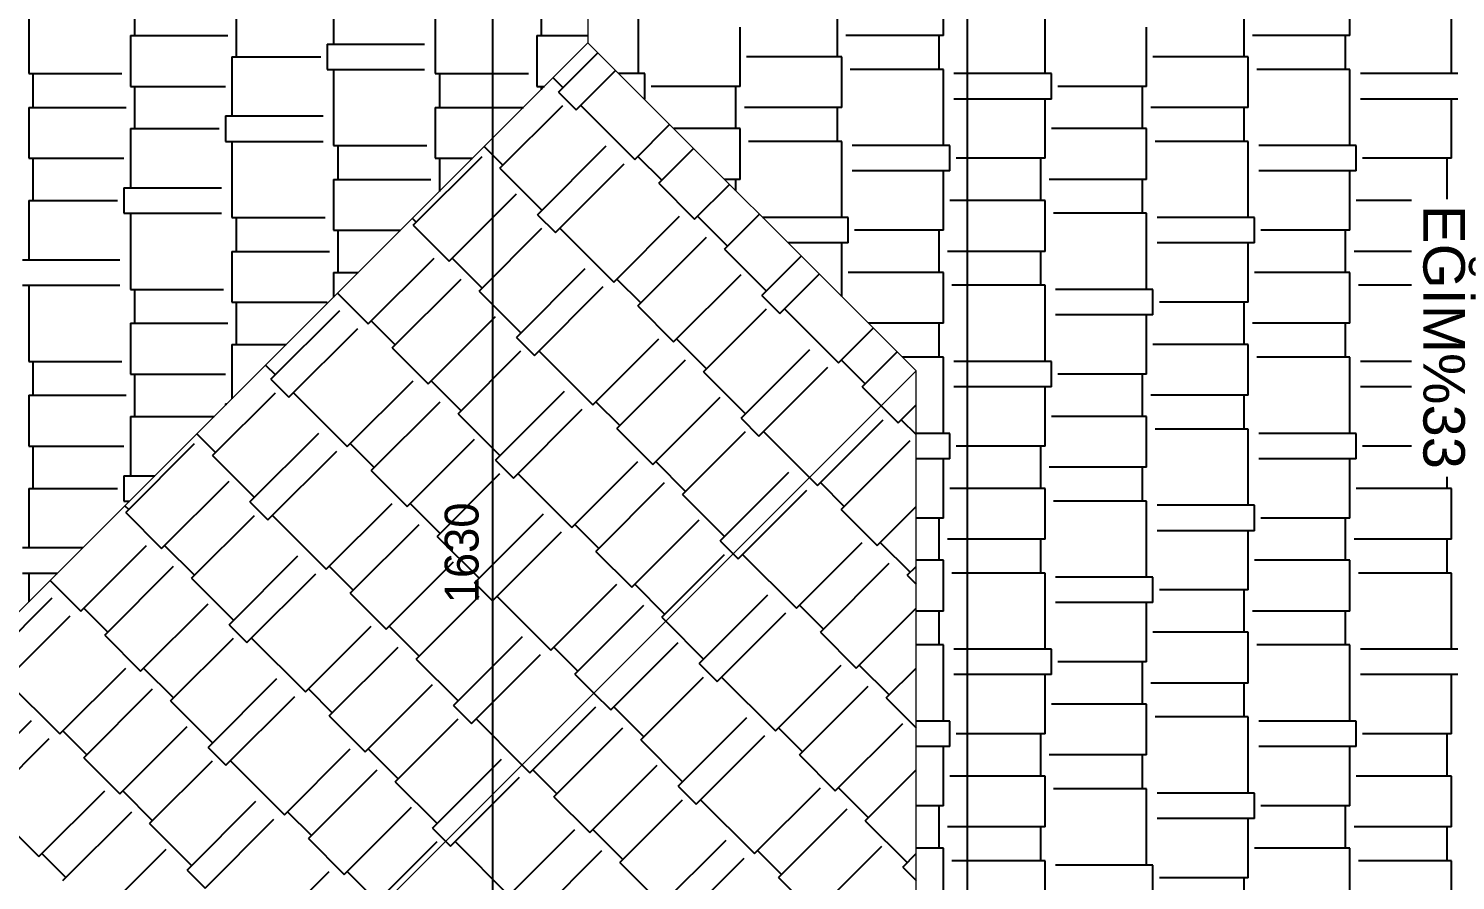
# Model space of a CAD drawing. Extents: x 182769.15 to 182771.38, y 101811.72 to 101812.21.
# Drawn here: x 182770.0497 to 182770.1171, y 101811.9602 to 101812.0005 of the extents above; entities that cross this region are included whole.
import ezdxf

# ---------------------------------------------------------------- set-up
doc = ezdxf.new("R2010")
doc.units = 0
doc.header["$MEASUREMENT"] = 0
doc.linetypes.add('DASHDOTX2', pattern=[50.8, 25.4, -12.7, 0, -12.7])
for name, color, linetype in [('iç yatay', 3, 'Continuous'), ('kesit çizgisi', 7, 'DASHDOTX2'), ('TARAMA', 15, 'Continuous'), ('YAZıMAHAL', 4, 'Continuous')]:
    doc.layers.add(name, color=color, linetype=linetype)
doc.layers.add('Çatý', color=7, linetype='Continuous', lineweight=18)
doc.styles.add('ARIAL', font='arial.ttf', dxfattribs={"height": 10})
doc.styles.add('İÇ ÖLÇÜ', font='stylu.ttf', dxfattribs={"height": 8})

msp = doc.modelspace()

# ---------------------------------------------------------------- linework, layer by layer
at = {"layer": 'iç yatay'}
msp.add_line((182770.071623, 101812.140224), (182770.071623, 101811.813424), dxfattribs=at)
at = {"layer": 'kesit çizgisi'}
msp.add_line((182770.094036, 101812.169463), (182770.094036, 101811.778003), dxfattribs=at)
at = {"layer": 'TARAMA'}
for p, q in [((182770.064111, 101812.002574), (182770.064111, 101811.999774)), ((182770.092911, 101812.000174), (182770.092911, 101812.002574)), ((182770.112111, 101812.000174), (182770.112111, 101812.002574)), ((182770.049711, 101812.001974), (182770.049711, 101811.998374)), ((182770.054711, 101812.001774), (182770.054711, 101812.000174)), ((182770.068911, 101812.001974), (182770.068911, 101811.998374)), ((182770.073911, 101812.001774), (182770.073911, 101812.000174)), ((182770.078511, 101811.998374), (182770.078511, 101812.001974)), ((182770.097711, 101811.998374), (182770.097711, 101812.001974)), ((182770.116911, 101811.998374), (182770.116911, 101812.001974)), ((182770.059511, 101812.001174), (182770.059511, 101811.999174)), ((182770.087911, 101811.999174), (182770.087911, 101812.001174)), ((182770.107111, 101811.999174), (182770.107111, 101812.001174)), ((182770.083311, 101811.997774), (182770.083311, 101812.000574)), ((182770.102511, 101811.997774), (182770.102511, 101812.000574)), ((182770.054511, 101812.000174), (182770.054511, 101811.997774)), ((182770.054511, 101812.000174), (182770.059111, 101812.000174)), ((182770.063811, 101811.999774), (182770.063811, 101811.998574)), ((182770.063811, 101811.999774), (182770.068411, 101811.999774)), ((182770.073711, 101812.000174), (182770.073711, 101811.997774)), ((182770.073711, 101812.000174), (182770.076123, 101812.000174)), ((182770.092911, 101812.000174), (182770.088311, 101812.000174)), ((182770.092711, 101811.998574), (182770.092711, 101812.000174)), ((182770.112111, 101812.000174), (182770.107511, 101812.000174)), ((182770.111911, 101811.998574), (182770.111911, 101812.000174)), ((182770.059311, 101811.999174), (182770.059311, 101811.996374)), ((182770.059311, 101811.999174), (182770.063511, 101811.999174)), ((182770.074727, 101811.997506), (182770.076584, 101811.999363)), ((182770.088111, 101811.999174), (182770.083611, 101811.999174)), ((182770.088111, 101811.996774), (182770.088111, 101811.999174)), ((182770.107311, 101811.999174), (182770.102811, 101811.999174)), ((182770.107311, 101811.996774), (182770.107311, 101811.999174)), ((182770.049711, 101811.998374), (182770.054111, 101811.998374)), ((182770.049911, 101811.998374), (182770.049911, 101811.996774)), ((182770.063811, 101811.998574), (182770.068411, 101811.998574)), ((182770.064111, 101811.998574), (182770.064111, 101811.994974)), ((182770.068911, 101811.998374), (182770.073311, 101811.998374)), ((182770.069111, 101811.998374), (182770.069111, 101811.996774)), ((182770.075575, 101811.996658), (182770.077432, 101811.998515)), ((182770.078811, 101811.998374), (182770.077573, 101811.998374)), ((182770.078811, 101811.997174), (182770.078811, 101811.998374)), ((182770.092911, 101811.998574), (182770.088511, 101811.998574)), ((182770.092911, 101811.994974), (182770.092911, 101811.998574)), ((182770.098011, 101811.998374), (182770.093411, 101811.998374)), ((182770.098011, 101811.997174), (182770.098011, 101811.998374)), ((182770.112111, 101811.998574), (182770.107711, 101811.998574)), ((182770.112111, 101811.994974), (182770.112111, 101811.998574)), ((182770.117211, 101811.998374), (182770.112611, 101811.998374)), ((182770.054511, 101811.997774), (182770.059011, 101811.997774)), ((182770.054711, 101811.997774), (182770.054711, 101811.995774)), ((182770.073711, 101811.997774), (182770.074074, 101811.997774)), ((182770.073911, 101811.997774), (182770.073911, 101811.997611)), ((182770.074479, 101811.998179), (182770.074939, 101811.997718)), ((182770.083311, 101811.997774), (182770.079111, 101811.997774)), ((182770.083111, 101811.995774), (182770.083111, 101811.997774)), ((182770.102511, 101811.997774), (182770.098311, 101811.997774)), ((182770.102311, 101811.995774), (182770.102311, 101811.997774)), ((182770.074727, 101811.997506), (182770.075575, 101811.996658)), ((182770.078811, 101811.997174), (182770.078773, 101811.997174)), ((182770.098011, 101811.997174), (182770.093411, 101811.997174)), ((182770.097711, 101811.994374), (182770.097711, 101811.997174)), ((182770.117211, 101811.997174), (182770.112611, 101811.997174)), ((182770.116911, 101811.994374), (182770.116911, 101811.997174)), ((182770.049711, 101811.996774), (182770.049711, 101811.994374)), ((182770.049711, 101811.996774), (182770.054311, 101811.996774)), ((182770.059011, 101811.996374), (182770.059011, 101811.995174)), ((182770.059011, 101811.996374), (182770.063611, 101811.996374)), ((182770.068911, 101811.996774), (182770.068911, 101811.994374)), ((182770.068911, 101811.996774), (182770.073074, 101811.996774)), ((182770.071969, 101811.9939), (182770.074939, 101811.99687)), ((182770.075788, 101811.99687), (182770.078333, 101811.994324)), ((182770.088111, 101811.996774), (182770.083511, 101811.996774)), ((182770.087911, 101811.995174), (182770.087911, 101811.996774)), ((182770.107311, 101811.996774), (182770.102711, 101811.996774)), ((182770.107111, 101811.995174), (182770.107111, 101811.996774)), ((182770.054511, 101811.995774), (182770.054511, 101811.992974)), ((182770.054511, 101811.995774), (182770.058711, 101811.995774)), ((182770.078333, 101811.994324), (182770.079978, 101811.995969)), ((182770.083311, 101811.995774), (182770.080173, 101811.995774)), ((182770.083311, 101811.993374), (182770.083311, 101811.995774)), ((182770.102511, 101811.995774), (182770.098011, 101811.995774)), ((182770.102511, 101811.993374), (182770.102511, 101811.995774)), ((182770.059011, 101811.995174), (182770.063611, 101811.995174)), ((182770.059311, 101811.995174), (182770.059311, 101811.991574)), ((182770.064111, 101811.994974), (182770.068511, 101811.994974)), ((182770.064311, 101811.994974), (182770.064311, 101811.993374)), ((182770.088111, 101811.995174), (182770.083711, 101811.995174)), ((182770.088111, 101811.991574), (182770.088111, 101811.995174)), ((182770.093211, 101811.994974), (182770.088611, 101811.994974)), ((182770.093211, 101811.993774), (182770.093211, 101811.994974)), ((182770.107311, 101811.995174), (182770.102911, 101811.995174)), ((182770.107311, 101811.991574), (182770.107311, 101811.995174)), ((182770.112411, 101811.994974), (182770.107811, 101811.994974)), ((182770.112411, 101811.993774), (182770.112411, 101811.994974)), ((182770.049711, 101811.994374), (182770.054211, 101811.994374)), ((182770.049911, 101811.994374), (182770.049911, 101811.992374)), ((182770.067868, 101811.991213), (182770.071121, 101811.994466)), ((182770.068911, 101811.994374), (182770.070674, 101811.994374)), ((182770.069111, 101811.994374), (182770.069111, 101811.992811)), ((182770.071226, 101811.994926), (182770.072111, 101811.994042)), ((182770.073737, 101811.991708), (182770.07699, 101811.994961)), ((182770.078475, 101811.994466), (182770.079606, 101811.993334)), ((182770.079465, 101811.993193), (182770.081109, 101811.994838)), ((182770.097711, 101811.994374), (182770.093511, 101811.994374)), ((182770.097511, 101811.992374), (182770.097511, 101811.994374)), ((182770.116911, 101811.994374), (182770.112711, 101811.994374)), ((182770.116711, 101811.992441), (182770.116711, 101811.994374)), ((182770.071969, 101811.9939), (182770.073949, 101811.99192)), ((182770.074585, 101811.99086), (182770.077838, 101811.994112)), ((182770.093211, 101811.993774), (182770.088611, 101811.993774)), ((182770.092911, 101811.990974), (182770.092911, 101811.993774)), ((182770.112411, 101811.993774), (182770.107811, 101811.993774)), ((182770.112111, 101811.990974), (182770.112111, 101811.993774)), ((182770.054211, 101811.992974), (182770.054211, 101811.991774)), ((182770.054211, 101811.992974), (182770.058811, 101811.992974)), ((182770.064111, 101811.993374), (182770.064111, 101811.990974)), ((182770.064111, 101811.993374), (182770.068711, 101811.993374)), ((182770.079465, 101811.993193), (182770.081162, 101811.991496)), ((182770.081162, 101811.991496), (182770.082806, 101811.993141)), ((182770.083311, 101811.993374), (182770.082573, 101811.993374)), ((182770.083111, 101811.992836), (182770.083111, 101811.993374)), ((182770.102511, 101811.993374), (182770.097911, 101811.993374)), ((182770.102311, 101811.991774), (182770.102311, 101811.993374)), ((182770.049711, 101811.992374), (182770.049711, 101811.989574)), ((182770.049711, 101811.992374), (182770.053911, 101811.992374)), ((182770.069565, 101811.989516), (182770.072747, 101811.992698)), ((182770.097711, 101811.992374), (182770.093211, 101811.992374)), ((182770.097711, 101811.989974), (182770.097711, 101811.992374)), ((182770.115019, 101811.992374), (182770.112411, 101811.992374)), ((182770.054211, 101811.991774), (182770.058811, 101811.991774)), ((182770.054511, 101811.991774), (182770.054511, 101811.988174)), ((182770.073737, 101811.991708), (182770.074585, 101811.99086)), ((182770.077343, 101811.988526), (182770.080454, 101811.991637)), ((182770.081303, 101811.991637), (182770.082717, 101811.990223)), ((182770.082576, 101811.990082), (182770.084221, 101811.991727)), ((182770.102511, 101811.991774), (182770.098111, 101811.991774)), ((182770.102511, 101811.988174), (182770.102511, 101811.991774)), ((182770.059311, 101811.991574), (182770.063711, 101811.991574)), ((182770.059511, 101811.991574), (182770.059511, 101811.989974)), ((182770.064111, 101811.990974), (182770.067274, 101811.990974)), ((182770.064311, 101811.990974), (182770.064311, 101811.988974)), ((182770.067832, 101811.991532), (182770.068009, 101811.991355)), ((182770.067868, 101811.991213), (182770.069565, 101811.989516)), ((182770.070979, 101811.988102), (182770.073949, 101811.991072)), ((182770.074798, 101811.991072), (182770.077343, 101811.988526)), ((182770.088411, 101811.991574), (182770.084373, 101811.991574)), ((182770.088411, 101811.990374), (182770.088411, 101811.991574)), ((182770.092911, 101811.990974), (182770.088711, 101811.990974)), ((182770.092711, 101811.988974), (182770.092711, 101811.990974)), ((182770.107611, 101811.991574), (182770.103011, 101811.991574)), ((182770.107611, 101811.990374), (182770.107611, 101811.991574)), ((182770.112111, 101811.990974), (182770.107911, 101811.990974)), ((182770.111911, 101811.988974), (182770.111911, 101811.990974)), ((182770.078475, 101811.987395), (182770.081727, 101811.990647)), ((182770.088411, 101811.990374), (182770.085573, 101811.990374)), ((182770.088111, 101811.987836), (182770.088111, 101811.990374)), ((182770.107611, 101811.990374), (182770.103011, 101811.990374)), ((182770.107311, 101811.987574), (182770.107311, 101811.990374)), ((182770.059311, 101811.989974), (182770.059311, 101811.987574)), ((182770.059311, 101811.989974), (182770.063911, 101811.989974)), ((182770.065747, 101811.986546), (182770.068858, 101811.989657)), ((182770.069706, 101811.989657), (182770.071121, 101811.988243)), ((182770.082576, 101811.990082), (182770.084556, 101811.988102)), ((182770.084344, 101811.98789), (182770.086201, 101811.989747)), ((182770.097711, 101811.989974), (182770.093111, 101811.989974)), ((182770.097511, 101811.988374), (182770.097511, 101811.989974)), ((182770.115019, 101811.989974), (182770.112311, 101811.989974)), ((182770.049411, 101811.989574), (182770.054011, 101811.989574)), ((182770.064111, 101811.988974), (182770.064111, 101811.987811)), ((182770.064111, 101811.988974), (182770.065274, 101811.988974)), ((182770.072747, 101811.98591), (182770.076, 101811.989162)), ((182770.092911, 101811.988974), (182770.088411, 101811.988974)), ((182770.092911, 101811.986574), (182770.092911, 101811.988974)), ((182770.112111, 101811.988974), (182770.107611, 101811.988974)), ((182770.112111, 101811.986574), (182770.112111, 101811.988974)), ((182770.049411, 101811.988374), (182770.054011, 101811.988374)), ((182770.049711, 101811.988374), (182770.049711, 101811.984774)), ((182770.066878, 101811.985415), (182770.070131, 101811.988668)), ((182770.073596, 101811.985061), (182770.076848, 101811.988314)), ((182770.077485, 101811.988668), (182770.078616, 101811.987536)), ((182770.080172, 101811.985698), (182770.083354, 101811.98888)), ((182770.085192, 101811.987041), (182770.087049, 101811.988898)), ((182770.097711, 101811.988374), (182770.093311, 101811.988374)), ((182770.097711, 101811.984774), (182770.097711, 101811.988374)), ((182770.115019, 101811.988374), (182770.112511, 101811.988374)), ((182770.054511, 101811.988174), (182770.058911, 101811.988174)), ((182770.054711, 101811.988174), (182770.054711, 101811.986574)), ((182770.059311, 101811.987574), (182770.063811, 101811.987574)), ((182770.059511, 101811.987574), (182770.059511, 101811.985574)), ((182770.064296, 101811.987997), (182770.065747, 101811.986546)), ((182770.070979, 101811.988102), (182770.072959, 101811.986122)), ((182770.084344, 101811.98789), (182770.085192, 101811.987041)), ((182770.102811, 101811.988174), (182770.098211, 101811.988174)), ((182770.102811, 101811.986974), (182770.102811, 101811.988174)), ((182770.107311, 101811.987574), (182770.103111, 101811.987574)), ((182770.107111, 101811.985574), (182770.107111, 101811.987574)), ((182770.06115, 101811.98393), (182770.064403, 101811.987183)), ((182770.068575, 101811.983718), (182770.071757, 101811.9869)), ((182770.078475, 101811.987395), (182770.080172, 101811.985698)), ((182770.081586, 101811.984283), (182770.084556, 101811.987253)), ((182770.085404, 101811.987253), (182770.08795, 101811.984708)), ((182770.102811, 101811.986974), (182770.098211, 101811.986974)), ((182770.102511, 101811.984174), (182770.102511, 101811.986974)), ((182770.054511, 101811.986574), (182770.054511, 101811.984174)), ((182770.054511, 101811.986574), (182770.059111, 101811.986574)), ((182770.061999, 101811.983081), (182770.065252, 101811.986334)), ((182770.065888, 101811.986688), (182770.067019, 101811.985556)), ((182770.08795, 101811.984708), (182770.089595, 101811.986353)), ((182770.092911, 101811.986574), (182770.089373, 101811.986574)), ((182770.092711, 101811.984974), (182770.092711, 101811.986574)), ((182770.112111, 101811.986574), (182770.107511, 101811.986574)), ((182770.111911, 101811.984974), (182770.111911, 101811.986574)), ((182770.059311, 101811.985574), (182770.059311, 101811.983011)), ((182770.059311, 101811.985574), (182770.061874, 101811.985574)), ((182770.072747, 101811.98591), (182770.073596, 101811.985061)), ((182770.076353, 101811.982728), (182770.079465, 101811.985839)), ((182770.080313, 101811.985839), (182770.081727, 101811.984425)), ((182770.107311, 101811.985574), (182770.102811, 101811.985574)), ((182770.107311, 101811.983174), (182770.107311, 101811.985574)), ((182770.066878, 101811.985415), (182770.068575, 101811.983718)), ((182770.069989, 101811.982304), (182770.072959, 101811.985273)), ((182770.073808, 101811.985273), (182770.076353, 101811.982728)), ((182770.083354, 101811.982091), (182770.086606, 101811.985344)), ((182770.089081, 101811.983576), (182770.090726, 101811.985221)), ((182770.092911, 101811.984974), (182770.090973, 101811.984974)), ((182770.092911, 101811.981374), (182770.092911, 101811.984974)), ((182770.112111, 101811.984974), (182770.107711, 101811.984974)), ((182770.112111, 101811.981374), (182770.112111, 101811.984974)), ((182770.049711, 101811.984774), (182770.054111, 101811.984774)), ((182770.049911, 101811.984774), (182770.049911, 101811.983174)), ((182770.060902, 101811.984602), (182770.061363, 101811.984142)), ((182770.077485, 101811.981596), (182770.080737, 101811.984849)), ((182770.081586, 101811.984283), (182770.083566, 101811.982304)), ((182770.084202, 101811.981243), (182770.087455, 101811.984496)), ((182770.088091, 101811.984849), (182770.089223, 101811.983718)), ((182770.098011, 101811.984774), (182770.093411, 101811.984774)), ((182770.098011, 101811.983574), (182770.098011, 101811.984774)), ((182770.115019, 101811.984774), (182770.112611, 101811.984774)), ((182770.054511, 101811.984174), (182770.059011, 101811.984174)), ((182770.054711, 101811.984174), (182770.054711, 101811.982174)), ((182770.06115, 101811.98393), (182770.061999, 101811.983081)), ((182770.064757, 101811.980748), (182770.067868, 101811.983859)), ((182770.068717, 101811.983859), (182770.070131, 101811.982445)), ((182770.089081, 101811.983576), (182770.089979, 101811.982679)), ((182770.098011, 101811.983574), (182770.093411, 101811.983574)), ((182770.097711, 101811.980774), (182770.097711, 101811.983574)), ((182770.102511, 101811.984174), (182770.098311, 101811.984174)), ((182770.102311, 101811.982174), (182770.102311, 101811.984174)), ((182770.115019, 101811.983574), (182770.112611, 101811.983574)), ((182770.049711, 101811.983174), (182770.049711, 101811.980774)), ((182770.049711, 101811.983174), (182770.054311, 101811.983174)), ((182770.058393, 101811.980324), (182770.061363, 101811.983294)), ((182770.062211, 101811.983294), (182770.064757, 101811.980748)), ((182770.065888, 101811.979617), (182770.069141, 101811.982869)), ((182770.071757, 101811.980112), (182770.07501, 101811.983364)), ((182770.076495, 101811.982869), (182770.077626, 101811.981738)), ((182770.079182, 101811.979899), (182770.082364, 101811.983081)), ((182770.107311, 101811.983174), (182770.102711, 101811.983174)), ((182770.107111, 101811.981574), (182770.107111, 101811.983174)), ((182770.054511, 101811.982174), (182770.054511, 101811.979374)), ((182770.054511, 101811.982174), (182770.058474, 101811.982174)), ((182770.059011, 101811.982774), (182770.059011, 101811.982711)), ((182770.059011, 101811.982774), (182770.059074, 101811.982774)), ((182770.069989, 101811.982304), (182770.071969, 101811.980324)), ((182770.072606, 101811.979263), (182770.075858, 101811.982516)), ((182770.089979, 101811.982679), (182770.090778, 101811.981879)), ((182770.090778, 101811.981879), (182770.091623, 101811.982725)), ((182770.102511, 101811.982174), (182770.098011, 101811.982174)), ((182770.102511, 101811.979774), (182770.102511, 101811.982174)), ((182770.077485, 101811.981596), (182770.079182, 101811.979899)), ((182770.083354, 101811.982091), (182770.084202, 101811.981243)), ((182770.08696, 101811.978909), (182770.090071, 101811.982021)), ((182770.09092, 101811.982021), (182770.091623, 101811.981317)), ((182770.107311, 101811.981574), (182770.102911, 101811.981574)), ((182770.107311, 101811.977974), (182770.107311, 101811.981574)), ((182770.054292, 101811.977637), (182770.057544, 101811.980889)), ((182770.05765, 101811.98135), (182770.058534, 101811.980465)), ((182770.060161, 101811.978132), (182770.063413, 101811.981384)), ((182770.064898, 101811.980889), (182770.06603, 101811.979758)), ((182770.067585, 101811.977919), (182770.070767, 101811.981101)), ((182770.080596, 101811.978485), (182770.083566, 101811.981455)), ((182770.084414, 101811.981455), (182770.086585, 101811.979285)), ((182770.088091, 101811.977778), (182770.091344, 101811.981031)), ((182770.093211, 101811.981374), (182770.091623, 101811.981374)), ((182770.093211, 101811.980174), (182770.093211, 101811.981374)), ((182770.112411, 101811.981374), (182770.107811, 101811.981374)), ((182770.112411, 101811.980174), (182770.112411, 101811.981374)), ((182770.049711, 101811.980774), (182770.054211, 101811.980774)), ((182770.049911, 101811.980774), (182770.049911, 101811.978774)), ((182770.058393, 101811.980324), (182770.060373, 101811.978344)), ((182770.061009, 101811.977283), (182770.064262, 101811.980536)), ((182770.093211, 101811.980174), (182770.091623, 101811.980174)), ((182770.092911, 101811.977374), (182770.092911, 101811.980174)), ((182770.097711, 101811.980774), (182770.093511, 101811.980774)), ((182770.097511, 101811.978774), (182770.097511, 101811.980774)), ((182770.112411, 101811.980174), (182770.107811, 101811.980174)), ((182770.112111, 101811.977374), (182770.112111, 101811.980174)), ((182770.115019, 101811.980774), (182770.112711, 101811.980774)), ((182770.065888, 101811.979617), (182770.067585, 101811.977919)), ((182770.068999, 101811.976505), (182770.071969, 101811.979475)), ((182770.071757, 101811.980112), (182770.072606, 101811.979263)), ((182770.072818, 101811.979475), (182770.075363, 101811.97693)), ((182770.075363, 101811.97693), (182770.078475, 101811.980041)), ((182770.079323, 101811.980041), (182770.080737, 101811.978627)), ((182770.082364, 101811.976293), (182770.085616, 101811.979546)), ((182770.102511, 101811.979774), (182770.097911, 101811.979774)), ((182770.102311, 101811.978174), (182770.102311, 101811.979774)), ((182770.054211, 101811.979374), (182770.054211, 101811.978174)), ((182770.054211, 101811.979374), (182770.055674, 101811.979374)), ((182770.055989, 101811.97594), (182770.059171, 101811.979122)), ((182770.076495, 101811.975798), (182770.079747, 101811.979051)), ((182770.086585, 101811.979285), (182770.08696, 101811.978909)), ((182770.087101, 101811.979051), (182770.088233, 101811.977919)), ((182770.116711, 101811.978774), (182770.116711, 101811.979324)), ((182770.049711, 101811.978774), (182770.049711, 101811.975974)), ((182770.049711, 101811.978774), (182770.053911, 101811.978774)), ((182770.054211, 101811.978174), (182770.054474, 101811.978174)), ((182770.060161, 101811.978132), (182770.061009, 101811.977283)), ((182770.080596, 101811.978485), (182770.082576, 101811.976505)), ((182770.083212, 101811.975445), (182770.086465, 101811.978697)), ((182770.097711, 101811.978774), (182770.093211, 101811.978774)), ((182770.097711, 101811.976374), (182770.097711, 101811.978774)), ((182770.102511, 101811.978174), (182770.098111, 101811.978174)), ((182770.102511, 101811.974574), (182770.102511, 101811.978174)), ((182770.116911, 101811.978774), (182770.112411, 101811.978774)), ((182770.116911, 101811.976374), (182770.116911, 101811.978774)), ((182770.054255, 101811.977956), (182770.054433, 101811.977778)), ((182770.054292, 101811.977637), (182770.055989, 101811.97594)), ((182770.057403, 101811.974525), (182770.060373, 101811.977495)), ((182770.061221, 101811.977495), (182770.063767, 101811.97495)), ((182770.063767, 101811.97495), (182770.066878, 101811.978061)), ((182770.067727, 101811.978061), (182770.069141, 101811.976647)), ((182770.070767, 101811.974313), (182770.07402, 101811.977566)), ((182770.088091, 101811.977778), (182770.089788, 101811.976081)), ((182770.089788, 101811.976081), (182770.091623, 101811.977916)), ((182770.107611, 101811.977974), (182770.103011, 101811.977974)), ((182770.107611, 101811.976774), (182770.107611, 101811.977974)), ((182770.064898, 101811.973818), (182770.068151, 101811.977071)), ((182770.075505, 101811.977071), (182770.076636, 101811.97594)), ((182770.078192, 101811.974101), (182770.081374, 101811.977283)), ((182770.092911, 101811.977374), (182770.091623, 101811.977374)), ((182770.092711, 101811.975374), (182770.092711, 101811.977374)), ((182770.112111, 101811.977374), (182770.107911, 101811.977374)), ((182770.111911, 101811.975374), (182770.111911, 101811.977374)), ((182770.068999, 101811.976505), (182770.070979, 101811.974525)), ((182770.071616, 101811.973465), (182770.074868, 101811.976717)), ((182770.082364, 101811.976293), (182770.082978, 101811.975679)), ((182770.08597, 101811.973111), (182770.089081, 101811.976222)), ((182770.08993, 101811.976222), (182770.091344, 101811.974808)), ((182770.097711, 101811.976374), (182770.093111, 101811.976374)), ((182770.097511, 101811.974774), (182770.097511, 101811.976374)), ((182770.107611, 101811.976774), (182770.103011, 101811.976774)), ((182770.107311, 101811.973974), (182770.107311, 101811.976774)), ((182770.116911, 101811.976374), (182770.112311, 101811.976374)), ((182770.116711, 101811.974774), (182770.116711, 101811.976374)), ((182770.049411, 101811.975974), (182770.052274, 101811.975974)), ((182770.05217, 101811.97297), (182770.055281, 101811.976081)), ((182770.05613, 101811.976081), (182770.057544, 101811.974667)), ((182770.059171, 101811.972333), (182770.062423, 101811.975586)), ((182770.076495, 101811.975798), (182770.078192, 101811.974101)), ((182770.079606, 101811.972687), (182770.082576, 101811.975657)), ((182770.082978, 101811.975679), (182770.083212, 101811.975445)), ((182770.083424, 101811.975657), (182770.08597, 101811.973111)), ((182770.049411, 101811.974774), (182770.051074, 101811.974774)), ((182770.049711, 101811.974774), (182770.049711, 101811.973411)), ((182770.053302, 101811.971838), (182770.056554, 101811.975091)), ((182770.063908, 101811.975091), (182770.06504, 101811.97396)), ((182770.066595, 101811.972121), (182770.069777, 101811.975303)), ((182770.087101, 101811.97198), (182770.090354, 101811.975232)), ((182770.091203, 101811.974667), (182770.091623, 101811.975088)), ((182770.092911, 101811.975374), (182770.091623, 101811.975374)), ((182770.092911, 101811.972974), (182770.092911, 101811.975374)), ((182770.097711, 101811.974774), (182770.093311, 101811.974774)), ((182770.097711, 101811.971174), (182770.097711, 101811.974774)), ((182770.112111, 101811.975374), (182770.107611, 101811.975374)), ((182770.112111, 101811.972974), (182770.112111, 101811.975374)), ((182770.116911, 101811.974774), (182770.112511, 101811.974774)), ((182770.116911, 101811.971174), (182770.116911, 101811.974774)), ((182770.05072, 101811.97442), (182770.05217, 101811.97297)), ((182770.057403, 101811.974525), (182770.059383, 101811.972545)), ((182770.060019, 101811.971485), (182770.063272, 101811.974738)), ((182770.070767, 101811.974313), (182770.071616, 101811.973465)), ((182770.074373, 101811.971131), (182770.077485, 101811.974243)), ((182770.078333, 101811.974243), (182770.079747, 101811.972828)), ((182770.091203, 101811.974667), (182770.091623, 101811.974246)), ((182770.102811, 101811.974574), (182770.098211, 101811.974574)), ((182770.102811, 101811.973374), (182770.102811, 101811.974574)), ((182770.047574, 101811.970353), (182770.050827, 101811.973606)), ((182770.064898, 101811.973818), (182770.066595, 101811.972121)), ((182770.068009, 101811.970707), (182770.070979, 101811.973677)), ((182770.071828, 101811.973677), (182770.074373, 101811.971131)), ((182770.081374, 101811.970495), (182770.084626, 101811.973748)), ((182770.107311, 101811.973974), (182770.103111, 101811.973974)), ((182770.107111, 101811.971974), (182770.107111, 101811.973974)), ((182770.048423, 101811.969505), (182770.051675, 101811.972758)), ((182770.052312, 101811.973111), (182770.053443, 101811.97198)), ((182770.054999, 101811.970141), (182770.058181, 101811.973323)), ((182770.075505, 101811.97), (182770.078757, 101811.973253)), ((182770.082222, 101811.969646), (182770.085475, 101811.972899)), ((182770.086111, 101811.973253), (182770.087243, 101811.972121)), ((182770.088798, 101811.970283), (182770.091623, 101811.973108)), ((182770.092911, 101811.972974), (182770.091623, 101811.972974)), ((182770.092711, 101811.971374), (182770.092711, 101811.972974)), ((182770.102811, 101811.973374), (182770.098211, 101811.973374)), ((182770.102511, 101811.970574), (182770.102511, 101811.973374)), ((182770.112111, 101811.972974), (182770.107511, 101811.972974)), ((182770.111911, 101811.971374), (182770.111911, 101811.972974)), ((182770.059171, 101811.972333), (182770.060019, 101811.971485)), ((182770.062777, 101811.969151), (182770.065888, 101811.972263)), ((182770.066737, 101811.972263), (182770.068151, 101811.970848)), ((182770.079606, 101811.972687), (182770.079796, 101811.972497)), ((182770.079796, 101811.972497), (182770.081586, 101811.970707)), ((182770.053302, 101811.971838), (182770.054999, 101811.970141)), ((182770.056413, 101811.968727), (182770.059383, 101811.971697)), ((182770.060231, 101811.971697), (182770.062777, 101811.969151)), ((182770.069777, 101811.968515), (182770.07303, 101811.971768)), ((182770.077202, 101811.968303), (182770.080384, 101811.971485)), ((182770.087101, 101811.97198), (182770.088798, 101811.970283)), ((182770.107311, 101811.971974), (182770.102811, 101811.971974)), ((182770.107311, 101811.969574), (182770.107311, 101811.971974)), ((182770.063908, 101811.96802), (182770.067161, 101811.971273)), ((182770.070626, 101811.967666), (182770.073878, 101811.970919)), ((182770.074515, 101811.971273), (182770.075646, 101811.970141)), ((182770.092911, 101811.971374), (182770.091623, 101811.971374)), ((182770.092911, 101811.967774), (182770.092911, 101811.971374)), ((182770.098011, 101811.971174), (182770.093411, 101811.971174)), ((182770.098011, 101811.969974), (182770.098011, 101811.971174)), ((182770.112111, 101811.971374), (182770.107711, 101811.971374)), ((182770.112111, 101811.967774), (182770.112111, 101811.971374)), ((182770.117211, 101811.971174), (182770.112611, 101811.971174)), ((182770.05118, 101811.967171), (182770.054292, 101811.970283)), ((182770.05514, 101811.970283), (182770.056554, 101811.968869)), ((182770.068009, 101811.970707), (182770.069989, 101811.968727)), ((182770.081374, 101811.970495), (182770.082222, 101811.969646)), ((182770.08498, 101811.967313), (182770.088091, 101811.970424)), ((182770.08894, 101811.970424), (182770.090354, 101811.96901)), ((182770.090213, 101811.968869), (182770.091623, 101811.970279)), ((182770.102511, 101811.970574), (182770.098311, 101811.970574)), ((182770.102311, 101811.968574), (182770.102311, 101811.970574)), ((182770.048635, 101811.969717), (182770.05118, 101811.967171)), ((182770.058181, 101811.966535), (182770.061433, 101811.969788)), ((182770.065605, 101811.966323), (182770.068787, 101811.969505)), ((182770.075505, 101811.97), (182770.076402, 101811.969102)), ((182770.078616, 101811.966889), (182770.081586, 101811.969858)), ((182770.082434, 101811.969858), (182770.08498, 101811.967313)), ((182770.086111, 101811.966182), (182770.089364, 101811.969434)), ((182770.098011, 101811.969974), (182770.093411, 101811.969974)), ((182770.097711, 101811.967174), (182770.097711, 101811.969974)), ((182770.107311, 101811.969574), (182770.102711, 101811.969574)), ((182770.107111, 101811.967974), (182770.107111, 101811.969574)), ((182770.117211, 101811.969974), (182770.112611, 101811.969974)), ((182770.116911, 101811.967174), (182770.116911, 101811.969974)), ((182770.052312, 101811.96604), (182770.055564, 101811.969293)), ((182770.056413, 101811.968727), (182770.058393, 101811.966747)), ((182770.059029, 101811.965687), (182770.062282, 101811.968939)), ((182770.062918, 101811.969293), (182770.06405, 101811.968161)), ((182770.076402, 101811.969102), (182770.077202, 101811.968303)), ((182770.090213, 101811.968869), (182770.091623, 101811.967458)), ((182770.063908, 101811.96802), (182770.065605, 101811.966323)), ((182770.069777, 101811.968515), (182770.070626, 101811.967666)), ((182770.073383, 101811.965333), (182770.076495, 101811.968444)), ((182770.077343, 101811.968444), (182770.078757, 101811.96703)), ((182770.102511, 101811.968574), (182770.098011, 101811.968574)), ((182770.102511, 101811.966174), (182770.102511, 101811.968574)), ((182770.046584, 101811.964555), (182770.049837, 101811.967808)), ((182770.054009, 101811.964343), (182770.057191, 101811.967525)), ((182770.067019, 101811.964909), (182770.069989, 101811.967879)), ((182770.070838, 101811.967879), (182770.073008, 101811.965708)), ((182770.074515, 101811.964202), (182770.077767, 101811.967454)), ((182770.080384, 101811.964697), (182770.083636, 101811.967949)), ((182770.085121, 101811.967454), (182770.086253, 101811.966323)), ((182770.087808, 101811.964484), (182770.09099, 101811.967666)), ((182770.093211, 101811.967774), (182770.091623, 101811.967774)), ((182770.093211, 101811.966574), (182770.093211, 101811.967774)), ((182770.107311, 101811.967974), (182770.102911, 101811.967974)), ((182770.107311, 101811.964374), (182770.107311, 101811.967974)), ((182770.112411, 101811.967774), (182770.107811, 101811.967774)), ((182770.112411, 101811.966574), (182770.112411, 101811.967774)), ((182770.047433, 101811.963707), (182770.050685, 101811.966959)), ((182770.051322, 101811.967313), (182770.052453, 101811.966182)), ((182770.078616, 101811.966889), (182770.080596, 101811.964909)), ((182770.081232, 101811.963848), (182770.084485, 101811.967101)), ((182770.097711, 101811.967174), (182770.093511, 101811.967174)), ((182770.097511, 101811.965174), (182770.097511, 101811.967174)), ((182770.116911, 101811.967174), (182770.112711, 101811.967174)), ((182770.116711, 101811.965174), (182770.116711, 101811.967174)), ((182770.052312, 101811.96604), (182770.054009, 101811.964343)), ((182770.058181, 101811.966535), (182770.059029, 101811.965687)), ((182770.061787, 101811.963353), (182770.064898, 101811.966464)), ((182770.065747, 101811.966464), (182770.067161, 101811.96505)), ((182770.086111, 101811.966182), (182770.087808, 101811.964484)), ((182770.093211, 101811.966574), (182770.091623, 101811.966574)), ((182770.092911, 101811.963774), (182770.092911, 101811.966574)), ((182770.102511, 101811.966174), (182770.097911, 101811.966174)), ((182770.102311, 101811.964574), (182770.102311, 101811.966174)), ((182770.112411, 101811.966574), (182770.107811, 101811.966574)), ((182770.112111, 101811.963774), (182770.112111, 101811.966574)), ((182770.055423, 101811.962929), (182770.058393, 101811.965899)), ((182770.059241, 101811.965899), (182770.061787, 101811.963353)), ((182770.062918, 101811.962222), (182770.066171, 101811.965474)), ((182770.068787, 101811.962717), (182770.07204, 101811.965969)), ((182770.073008, 101811.965708), (182770.073383, 101811.965333)), ((182770.073525, 101811.965474), (182770.074656, 101811.964343)), ((182770.076212, 101811.962505), (182770.079394, 101811.965687)), ((182770.089223, 101811.96307), (182770.091623, 101811.965471)), ((182770.067019, 101811.964909), (182770.068999, 101811.962929)), ((182770.069636, 101811.961868), (182770.072888, 101811.965121)), ((182770.080384, 101811.964697), (182770.081232, 101811.963848)), ((182770.097711, 101811.965174), (182770.093211, 101811.965174)), ((182770.097711, 101811.962774), (182770.097711, 101811.965174)), ((182770.116911, 101811.965174), (182770.112411, 101811.965174)), ((182770.116911, 101811.962774), (182770.116911, 101811.965174)), ((182770.05019, 101811.961373), (182770.053302, 101811.964484)), ((182770.05415, 101811.964484), (182770.055564, 101811.96307)), ((182770.057191, 101811.960737), (182770.060443, 101811.963989)), ((182770.074515, 101811.964202), (182770.076212, 101811.962505)), ((182770.077626, 101811.96109), (182770.080596, 101811.96406)), ((182770.081444, 101811.96406), (182770.08399, 101811.961515)), ((182770.08399, 101811.961515), (182770.087101, 101811.964626)), ((182770.08795, 101811.964626), (182770.089364, 101811.963212)), ((182770.102511, 101811.964574), (182770.098111, 101811.964574)), ((182770.102511, 101811.960974), (182770.102511, 101811.964574)), ((182770.107611, 101811.964374), (182770.103011, 101811.964374)), ((182770.107611, 101811.963174), (182770.107611, 101811.964374)), ((182770.047645, 101811.963919), (182770.05019, 101811.961373)), ((182770.051322, 101811.960242), (182770.054574, 101811.963495)), ((182770.061928, 101811.963495), (182770.06306, 101811.962363)), ((182770.064615, 101811.960525), (182770.067797, 101811.963707)), ((182770.085121, 101811.960383), (182770.088374, 101811.963636)), ((182770.092911, 101811.963774), (182770.091623, 101811.963774)), ((182770.092711, 101811.961774), (182770.092711, 101811.963774)), ((182770.112111, 101811.963774), (182770.107911, 101811.963774)), ((182770.111911, 101811.961774), (182770.111911, 101811.963774)), ((182770.055423, 101811.962929), (182770.057403, 101811.960949)), ((182770.058039, 101811.959888), (182770.061292, 101811.963141)), ((182770.068787, 101811.962717), (182770.069402, 101811.962102)), ((182770.072393, 101811.959535), (182770.075505, 101811.962646)), ((182770.076353, 101811.962646), (182770.077767, 101811.961232)), ((182770.089223, 101811.96307), (182770.091203, 101811.96109)), ((182770.097711, 101811.962774), (182770.093111, 101811.962774)), ((182770.097511, 101811.961174), (182770.097511, 101811.962774)), ((182770.107611, 101811.963174), (182770.103011, 101811.963174)), ((182770.107311, 101811.960374), (182770.107311, 101811.963174)), ((182770.116911, 101811.962774), (182770.112311, 101811.962774)), ((182770.116711, 101811.961174), (182770.116711, 101811.962774)), ((182770.062918, 101811.962222), (182770.064615, 101811.960525)), ((182770.06603, 101811.95911), (182770.068999, 101811.96208)), ((182770.069402, 101811.962102), (182770.069636, 101811.961868)), ((182770.069848, 101811.96208), (182770.072393, 101811.959535)), ((182770.079394, 101811.958898), (182770.082647, 101811.962151)), ((182770.050332, 101811.961515), (182770.051463, 101811.960383)), ((182770.053019, 101811.958545), (182770.056201, 101811.961727)), ((182770.073525, 101811.958403), (182770.076778, 101811.961656)), ((182770.080242, 101811.95805), (182770.083495, 101811.961302)), ((182770.084131, 101811.961656), (182770.085263, 101811.960525)), ((182770.086818, 101811.958686), (182770.09, 101811.961868)), ((182770.09099, 101811.960878), (182770.091623, 101811.961511)), ((182770.092911, 101811.961774), (182770.091623, 101811.961774)), ((182770.092911, 101811.959374), (182770.092911, 101811.961774)), ((182770.112111, 101811.961774), (182770.107611, 101811.961774)), ((182770.112111, 101811.959374), (182770.112111, 101811.961774)), ((182770.057191, 101811.960737), (182770.058039, 101811.959888)), ((182770.060797, 101811.957555), (182770.063908, 101811.960666)), ((182770.064757, 101811.960666), (182770.066171, 101811.959252)), ((182770.077626, 101811.96109), (182770.079606, 101811.95911)), ((182770.09099, 101811.960878), (182770.091623, 101811.960245)), ((182770.097711, 101811.961174), (182770.093311, 101811.961174)), ((182770.097711, 101811.957574), (182770.097711, 101811.961174)), ((182770.102811, 101811.960974), (182770.098211, 101811.960974)), ((182770.102811, 101811.959774), (182770.102811, 101811.960974)), ((182770.116911, 101811.961174), (182770.112511, 101811.961174)), ((182770.116911, 101811.957574), (182770.116911, 101811.961174)), ((182770.085121, 101811.960383), (182770.086818, 101811.958686)), ((182770.107311, 101811.960374), (182770.103111, 101811.960374)), ((182770.107111, 101811.958374), (182770.107111, 101811.960374))]:
    msp.add_line(p, q, dxfattribs=at)
at = {"layer": 'Çatý', "color": 40, "linetype": 'ByBlock', "lineweight": 18}
for p, q in [((182770.076123, 101812.035824), (182770.076123, 101811.999824)), ((182770.076123, 101811.999824), (182769.982123, 101811.905824)), ((182770.091623, 101811.984324), (182770.076123, 101811.999824)), ((182770.013123, 101811.905824), (182770.091623, 101811.984324)), ((182770.091623, 101811.922324), (182770.091623, 101811.984324))]:
    msp.add_line(p, q, dxfattribs=at)

# ---------------------------------------------------------------- texts
at = {"layer": 'iç yatay', "color": 11, "style": 'İÇ ÖLÇÜ'}
msp.add_text('1630', height=0.0016, rotation=90, dxfattribs=at).set_placement((182770.070958, 101811.973346))
at = {"layer": 'YAZıMAHAL', "style": 'ARIAL'}
msp.add_text('EĞİM%33', height=0.00196, rotation=270, dxfattribs=at).set_placement((182770.115581, 101811.992168))

doc.saveas('drawing.dxf')
